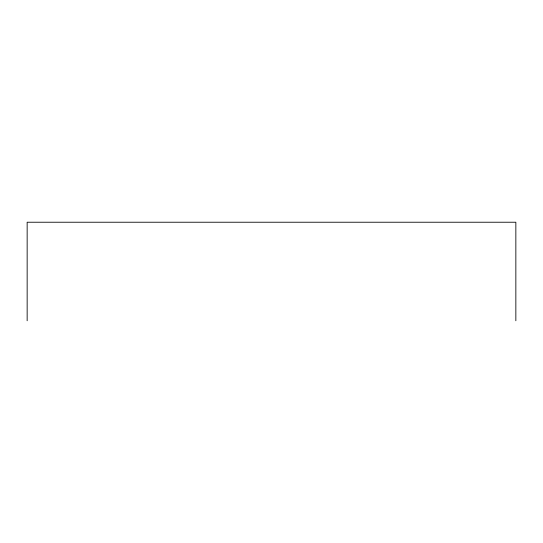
<?xml version="1.0" encoding="UTF-8"?>
<svg xmlns="http://www.w3.org/2000/svg" width="543" height="543" viewBox="0 0 543 543"><rect width="100%" height="100%" fill="white"/><g stroke="black" fill="none" stroke-linecap="round" stroke-linejoin="round"><path stroke-width="0.81" d="M515.85 320.77L515.85 222.23L27.15 222.23L27.15 320.77"/></g></svg>
